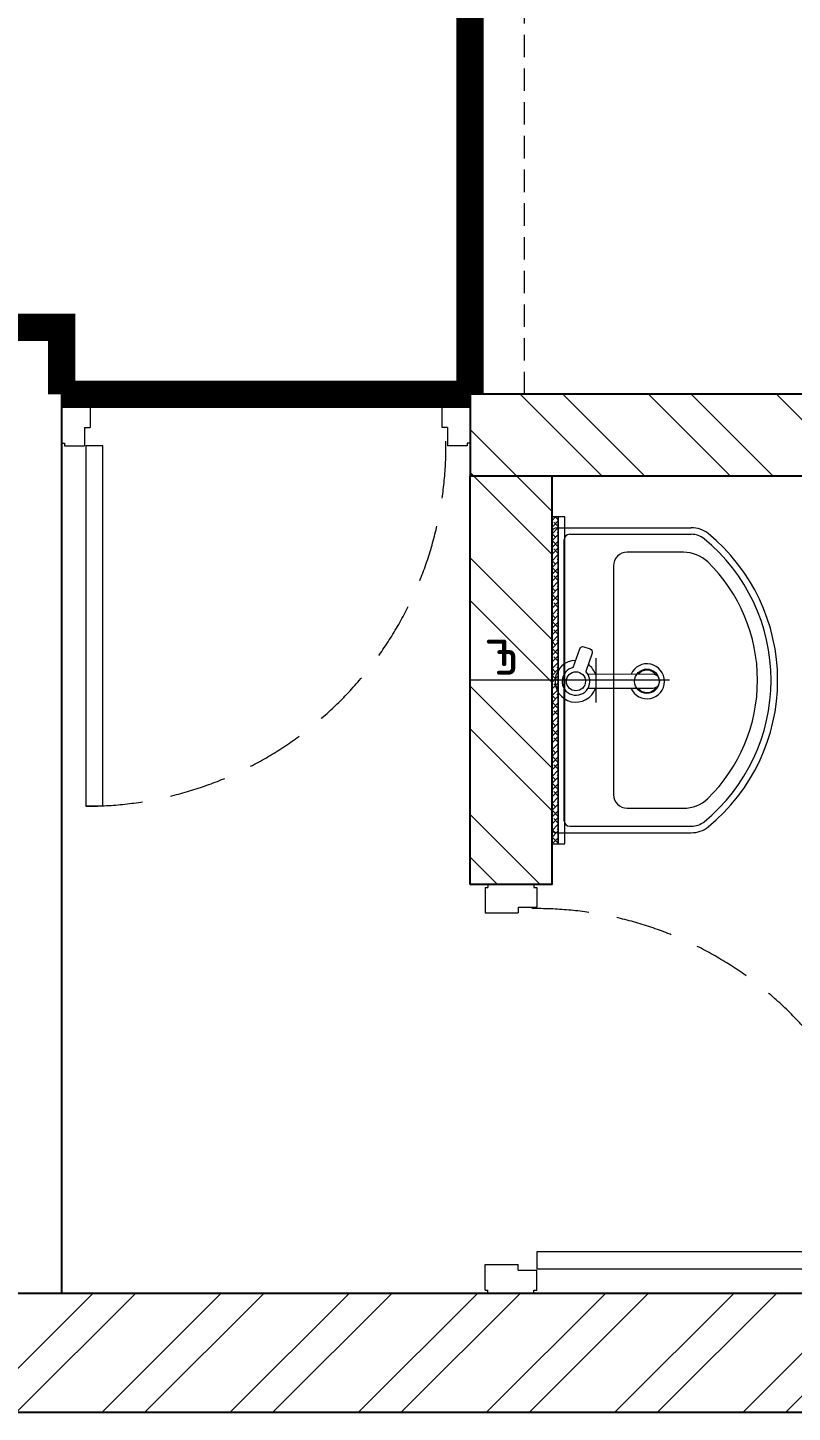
# Model space of a CAD drawing. Header units: feet. Extents: x 3773006 to 3789922, y -5461218 to -5452318.
# Drawn here: x 3787229 to 3788634, y -5461218 to -5458676 of the extents above; entities that cross this region are included whole.
import ezdxf

# ---------------------------------------------------------------- set-up
doc = ezdxf.new("R2010")
doc.units = ezdxf.units.FT
doc.header["$LTSCALE"] = 33
doc.header["$MEASUREMENT"] = 0
for name, pattern in [('a_p6_plan_L18$0$HIDDEN', [0.375, 0.25, -0.125]), ('ACAD_ISO03W100', [30, 12, -18]), ('CENTER', [2, 1.25, -0.25, 0.25, -0.25]), ('DOT2', [0.125, 0, -0.125]), ('HIDDEN', [9.524999999999995, 6.349999999999997, -3.174999999999998]), ('HIDDEN2', [4.7624999999999975, 3.174999999999998, -1.587499999999999])]:
    doc.linetypes.add(name, pattern=pattern)
doc.layers.add('A-WALL', color=1, linetype='Continuous')
doc.layers.add('LAMINATE FINISH', color=80, linetype='Continuous')
for name, color, linetype, lineweight in [('A-WALL HATCH', 251, 'Continuous', 0), ('centerline-toilets', 2, 'CENTER', 13), ('Door', 2, 'Continuous', 13), ('ele', 252, 'Continuous', 13), ('LENS-CURTAIN', 5, 'a_p6_plan_L18$0$HIDDEN', 9), ('LENS-DOOR', 34, 'Continuous', 20), ('LENS-PARTITION', 21, 'Continuous', 25), ('LENS_DIMENSION', 193, 'Continuous', 0), ('LK-TILES FINISH', 251, 'Continuous', 5), ('Mirror', 150, 'Continuous', 20), ('Panelling', 65, 'Continuous', 18), ('PARTITION', 22, 'Continuous', 30), ('Toilet', 5, 'Continuous', 9)]:
    doc.layers.add(name, color=color, linetype=linetype, lineweight=lineweight)
doc.styles.get("Standard").update_dxf_attribs({"font": 'GILC____.TTF'})

# ---------------------------------------------------------------- blocks, each defined once
blk = doc.blocks.new('Wash Basin')
at = {"layer": 'PARTITION', "lineweight": 9}
h = blk.add_hatch(dxfattribs=at)
h.set_pattern_fill('ANSI38', color=256, scale=70, angle=989.9999999999998, style=0, double=1)
h.set_pattern_definition([(314.9999999999998, (-64.71346578747034, -33.324816188775), (6.187184335382297, 6.187184335382283), []), (44.99999999999993, (-64.71346578747034, -33.324816188775), (6.187184335382312, 18.56155300614686), [21.875, -13.125])])
h.paths.add_polyline_path([(300.0941287651658, -21.98777738679201), (-300.0941287651658, -22), (-300.0941287651658, -34), (300.0941287651658, -33.987777386792)])
at = {"layer": 'centerline-toilets', "linetype": 'HIDDEN', "ltscale": 10}
blk.add_line((0, -238.0678792903709), (0, 129.808006190935), dxfattribs=at)
at = {"layer": 'Mirror', "ltscale": 0.5}
blk.add_lwpolyline([(-300.0941287651658, -34), (-300.0941287651658, -46), (300.0941287651658, -46), (300.0941287651658, -34)], close=True, dxfattribs=at)
at = {"layer": 'Panelling', "lineweight": 9}
blk.add_lwpolyline([(-300.0941287651658, -22), (-300.0941287651658, -34), (300.0941287651658, -34), (300.0941287651658, -22)], close=True, dxfattribs=at)
at = {"layer": 'Toilet', "ltscale": 100}
for p, q in [((-270, -22.00000000058208), (270, -22.00000000058208)), ((-280, -32.00000000058208), (-280, -278.3423135242919)), ((-258, -45.00000000058207), (258, -45.00000000058207)), ((280, -32.00000000058208), (280, -278.3423135242919)), ((-268, -55.00000000058207), (-268, -278.3423135242919)), ((268, -55.00000000058207), (268, -278.3423135242919)), ((-14.75394256017171, -88.57836779823992), (-14.58294607303105, -207.8757586760221)), ((10.97367832274176, -207.8757587235195), (10.80268183583394, -88.55792254640254))]:
    blk.add_line(p, q, dxfattribs=at)
blk.add_lwpolyline([(23.11144540272653, -61.62355844548438), (57.69729334814474, -73.5425448747119, -0.4142135623700193), (61.41500012157485, -81.17003832559566), (57.50521344458684, -92.51523855014239, -0.4142135623687794), (49.87771999370306, -96.23294532380532), (16.08098082058132, -84.58590182231274)], format="xyb", dxfattribs=at)
blk.add_lwpolyline([(40.65695853624492, -103.2068005428882), (-41.09953799587674, -103.2068005428882)], dxfattribs=at)
blk.add_lwpolyline([(-235, -264.0271915069043, 0.1918964941694492), (-217.1874080155976, -308.7300831892808, 0.4202357661762754), (217.1874080155976, -308.7300831893172, 0.191896494169451), (235, -264.0271915069115), (235, -160.5000000005821, 0.4142135623730951), (210, -135.5000000005821), (-210, -135.5000000005821, 0.4142135623730951), (-235, -160.5000000005821)], format="xyb", close=True, dxfattribs=at)
for centre, radius in [((-1.975630321074277, -66.50000000058208), 17.5), ((-1.975630321074277, -196.7635957537459), 22.5)]:
    blk.add_circle(centre, radius, dxfattribs=at)
for centre, radius, start, end in [((-270, -32.00000000058208), 10, 90, 180), ((270, -32.00000000058208), 10, 0, 90), ((-258, -55.00000000058207), 10, 90, 180), ((258, -55.00000000058207), 10, 0, 90), ((-1.975630321074277, -197.065354476148), 32.14736256360053, 113.0897544120751, 66.24597926171971), ((-1.975630321074277, -196.7635957537459), 20.45924138120723, 128.0403438055863, 237.2899289984687), ((-1.975630321074277, -196.7635957537459), 20.45924138120723, 304.4732923270086, 50.73322655079215), ((-230, -278.3423135242919), 50, 180, 218.4460647329942), ((-230, -278.3423135242919), 38, 180, 218.4460647329942), ((230, -278.3423135242919), 38, 321.5539352670057, 0), ((230, -278.3423135242919), 50, 321.5539352670057, 0), ((0, -89.25957125263085), 335.7404287479508, 219.3129523468507, 320.6870476531492), ((0, -89.26318603751132), 347.736813963071, 219.2825773815098, 320.7174226184902)]:
    blk.add_arc(centre, radius, start, end, dxfattribs=at)
for centre, major_axis, ratio, start_param, end_param in [((-1.975630321074277, -66.50000000058208), (-0.0007244262846731, 38.33493659709939), 0.9999999997470119, 4.720493185551212, 9.081981632517541), ((-1.975630321074277, -66.50000000058208), (-0.161652407392657, -25.55611315046938), 0.9999999997364025, 1.769108159146172, 7.074098355705205), ((-1.975630321074277, -66.50000000058208), (-0.0007244262846731, 38.33493659709939), 0.9999999997470119, 3.484555387064545, 4.08357603994855), ((-1.80463387700729, -207.8757586997708), (-9.035631208577575, 9.035631208577575), 0.9999999999964067, 0.7853981615407268, 3.926990815130519)]:
    blk.add_ellipse(centre, major_axis=major_axis, ratio=ratio, start_param=start_param, end_param=end_param, dxfattribs=at)
at = {"layer": 'centerline-toilets', "linetype": 'DOT2', "insert": (33.33187728072517, 61.84688704169094), "char_height": 75, "width": 495.826660318515, "attachment_point": 5, "rotation": 90}
blk.add_mtext('{\\fISOCPEUR|b0|i0|c0|p34;℄}', dxfattribs=at)
blk = doc.blocks.new('*U43')
at = {"layer": 'LENS-DOOR'}
for p, q in [((547491.5340860761, 1778573.7924707), (547491.5340860655, 1779235.250802661)), ((547522.784086071, 1779235.250802674), (547491.5340860655, 1779235.250802661)), ((547522.784086071, 1779235.250802674), (547522.7840860627, 1778573.792470713)), ((547447.2632527373, 1778568.584137381), (547452.47158606, 1778568.584137381)), ((547447.263252747, 1778484.134138706), (547447.2632527373, 1778568.584137381)), ((547452.4715860507, 1778573.792470734), (547488.9299194042, 1778573.7924707)), ((547452.47158606, 1778568.584137381), (547452.4715860507, 1778573.792470734)), ((547488.9299194128, 1778539.938304102), (547488.9299194042, 1778573.7924707)), ((547522.7840860627, 1778573.792470713), (547491.5340860761, 1778573.7924707)), ((548192.0549194107, 1778573.792470735), (548155.5965860664, 1778573.792470727)), ((548155.5965860795, 1778539.938304124), (548155.5965860664, 1778573.792470727)), ((548192.0549194153, 1778568.584137382), (548192.0549194107, 1778573.792470735)), ((548197.2632527307, 1778568.584137406), (548192.0549194153, 1778568.584137382)), ((548197.2632527523, 1778484.134138698), (548197.2632527307, 1778568.584137406)), ((547488.9299194128, 1778539.938304102), (547499.3465860789, 1778539.938304074)), ((547499.3465860634, 1778478.925805333), (547499.3465860789, 1778539.938304074)), ((548145.1799194098, 1778478.925805379), (548145.1799194089, 1778539.938304106)), ((548155.5965860795, 1778539.938304124), (548145.1799194089, 1778539.938304106)), ((547447.263252747, 1778484.134138706), (547452.471586072, 1778484.134138706)), ((547452.4715860719, 1778478.925805353), (547452.471586072, 1778484.134138706)), ((547452.4715860719, 1778478.925805353), (547499.3465860634, 1778478.925805333)), ((548192.054919411, 1778478.925805387), (548145.1799194098, 1778478.925805379)), ((548192.054919411, 1778478.925805387), (548192.054919411, 1778484.134138698)), ((548197.2632527523, 1778484.134138698), (548192.054919411, 1778484.134138698))]:
    blk.add_line(p, q, dxfattribs=at)
at = {"layer": 'LENS-DOOR', "color": 7, "linetype": 'HIDDEN2', "extrusion": (0, 0, -1)}
blk.add_ellipse((547491.5340860761, 1778573.7924707), major_axis=(661.458333331665, 0.0034430872082139), ratio=0.9999999979146821, start_param=-1.570791121506941, end_param=0.0512086788949202, dxfattribs=at)
blk = doc.blocks.new('A$C833c02ab')
at = {"layer": 'A-WALL HATCH'}
h = blk.add_hatch(dxfattribs=at)
h.set_pattern_fill('ANSI32', color=256, scale=444)
h.set_pattern_definition([(45, (-3388281.860058484, 5461093.714166863), (-117.7332790675601, 117.7332790675601), []), (45, (-3388203.371205904, 5461093.714166863), (-117.7332790675601, 117.7332790675601), [])])
h.paths.add_polyline_path([(-16885.58805244509, 4043), (-16626, 4043), (-16626, 5083), (-16885.58805244509, 5083)], flags=17)
h.paths.add_polyline_path([(-10929, 4452), (-6150, 4452), (-6150, 4604), (-10929, 4604)], flags=17)
h.paths.add_polyline_path([(-11297, 4604), (-11147, 4604), (-11147, 8670), (-11297, 8670)], flags=17)
h.paths.add_polyline_path([(-6071, 4604), (-5921, 4604), (-5921, 8694), (-6071, 8694)], flags=17)
h.paths.add_polyline_path([(-16886, 8179), (-16626, 8179), (-16626, 8670), (-16886, 8670)], flags=17)
h.paths.add_polyline_path([(-16886, 0), (-16626, 0), (0, 0), (0, 8694), (-250, 8694), (-250, 8564), (-110, 8564), (-110, 4796), (-230, 4796), (-230, 219), (-16626, 219), (-16626, 620), (-16886, 620)])
h = blk.add_hatch(dxfattribs=at)
h.set_pattern_fill('ANSI32', color=256, scale=444, angle=90)
h.set_pattern_definition([(135, (-11, -1275.319767140783), (-117.7332790675602, -117.7332790675601), []), (135, (-11, -1196.830914560705), (-117.7332790675602, -117.7332790675601), [])])
h.paths.add_polyline_path([(-1880, 969), (-1880, 1719), (-1730, 1719), (-1730, 969)])
h.paths.add_polyline_path([(-230, 1719), (-230, 1869), (-1880, 1869), (-1880, 1719)])
at = {"layer": 'A-WALL'}
for p, q in [((-16626, 219), (-230, 219)), ((-16626, 0), (0, 0))]:
    blk.add_line(p, q, dxfattribs=at)
for points in [[(-230, 1719), (-230, 1869), (-1880, 1869), (-1880, 1719)], [(-1880, 969), (-1880, 1719), (-1730, 1719), (-1730, 969)]]:
    blk.add_lwpolyline(points, close=True, dxfattribs=at)
at = {"layer": 'Door', "xscale": -1, "rotation": 270}
blk.add_blockref('*U43', (-1780331.359138043, -547228.2632527417), dxfattribs=at)
at = {"layer": 'ele', "color": 0, "lineweight": -2, "rotation": 90.00000000000003}
blk.add_blockref('Wash Basin', (-1752, 1344), dxfattribs=at)
blk = doc.blocks.new('*U44')
at = {"layer": 'LENS-DOOR'}
for p, q in [((548121.7424194189, 1779235.250802667), (548121.7424194121, 1778573.792470707)), ((548121.7424194189, 1779235.250802667), (548152.9924194244, 1779235.250802653)), ((548152.9924193986, 1778573.792470693), (548152.9924194244, 1779235.250802653)), ((547447.2632527449, 1778568.584137414), (547452.4715860604, 1778568.584137391)), ((547447.2632527215, 1778484.134138707), (547447.2632527449, 1778568.584137414)), ((547452.4715860653, 1778573.792470743), (547488.9299194093, 1778573.792470734)), ((547452.4715860604, 1778568.584137391), (547452.4715860653, 1778573.792470743)), ((547488.9299193954, 1778539.938304132), (547488.9299194093, 1778573.792470734)), ((548121.7424194121, 1778573.792470707), (548152.9924193986, 1778573.792470693)), ((548192.054919424, 1778573.792470725), (548155.5965860707, 1778573.792470693)), ((548155.5965860611, 1778539.938304095), (548155.5965860707, 1778573.792470693)), ((548192.0549194146, 1778568.584137372), (548192.054919424, 1778573.792470725)), ((548197.2632527373, 1778568.584137372), (548192.0549194146, 1778568.584137372)), ((548197.2632527256, 1778484.134138697), (548197.2632527373, 1778568.584137372)), ((547488.9299193954, 1778539.938304132), (547499.3465860662, 1778539.938304113)), ((547499.3465860639, 1778478.925805386), (547499.3465860662, 1778539.938304113)), ((548145.179919409, 1778478.925805326), (548145.179919395, 1778539.938304067)), ((548155.5965860611, 1778539.938304095), (548145.179919395, 1778539.938304067)), ((547447.2632527215, 1778484.134138707), (547452.4715860627, 1778484.134138707)), ((547452.4715860627, 1778478.925805396), (547452.4715860627, 1778484.134138707)), ((547452.4715860627, 1778478.925805396), (547499.3465860639, 1778478.925805386)), ((548192.0549194006, 1778478.925805345), (548145.179919409, 1778478.925805326)), ((548192.0549194006, 1778478.925805345), (548192.0549194006, 1778484.134138698)), ((548197.2632527256, 1778484.134138697), (548192.0549194006, 1778484.134138698))]:
    blk.add_line(p, q, dxfattribs=at)
at = {"layer": 'LENS-DOOR', "color": 7, "linetype": 'HIDDEN2'}
blk.add_ellipse((548152.9924193986, 1778573.792470693), major_axis=(-661.4583333306382, 0.003443102111827), ratio=0.9999999979146821, start_param=-1.570791121506941, end_param=0.0512086788949202, dxfattribs=at)

msp = doc.modelspace()

# ---------------------------------------------------------------- linework, layer by layer
at = {"layer": 'LAMINATE FINISH', "color": 85, "linetype": 'ACAD_ISO03W100', "ltscale": 0.05, "const_width": 50}
msp.add_lwpolyline([(3788041.972313289, -5459349.024125121), (3787291.972313289, -5459349.024125121)], dxfattribs=at)
at = {"layer": 'LENS-CURTAIN', "ltscale": 5}
msp.add_lwpolyline([(3788141.972313289, -5458476.024125164), (3788041.972313289, -5458476.024125164), (3788041.972313289, -5459349.024125164), (3788141.972313289, -5459349.024125164)], close=True, dxfattribs=at)
at = {"layer": 'LENS-PARTITION'}
msp.add_lwpolyline([(3787291.972313289, -5459226.024125164), (3787191.972313289, -5459226.024125164), (3787191.972313289, -5460999.024125164), (3787291.972313289, -5460999.024125164)], close=True, dxfattribs=at)
at = {"layer": 'LK-TILES FINISH', "color": 212, "linetype": 'ACAD_ISO03W100', "ltscale": 0.05, "const_width": 50}
msp.add_lwpolyline([(3788041.972313289, -5459349.024125164), (3788041.972313289, -5458476.024125164), (3785491.972313289, -5458476.024125164), (3785491.972313289, -5459226.024125164), (3787291.972313289, -5459226.024125164), (3787291.972313338, -5459349.024125121)], dxfattribs=at)

# ---------------------------------------------------------------- block references
at = {"layer": 'Door', "rotation": 180}
msp.add_blockref('*U44', (4335489.235566022, -3680870.098319775), dxfattribs=at)
at = {"layer": 'LENS_DIMENSION'}
msp.add_blockref('A$C833c02ab', (3789921.972313289, -5461218.024125163), dxfattribs=at)

doc.saveas('drawing.dxf')
